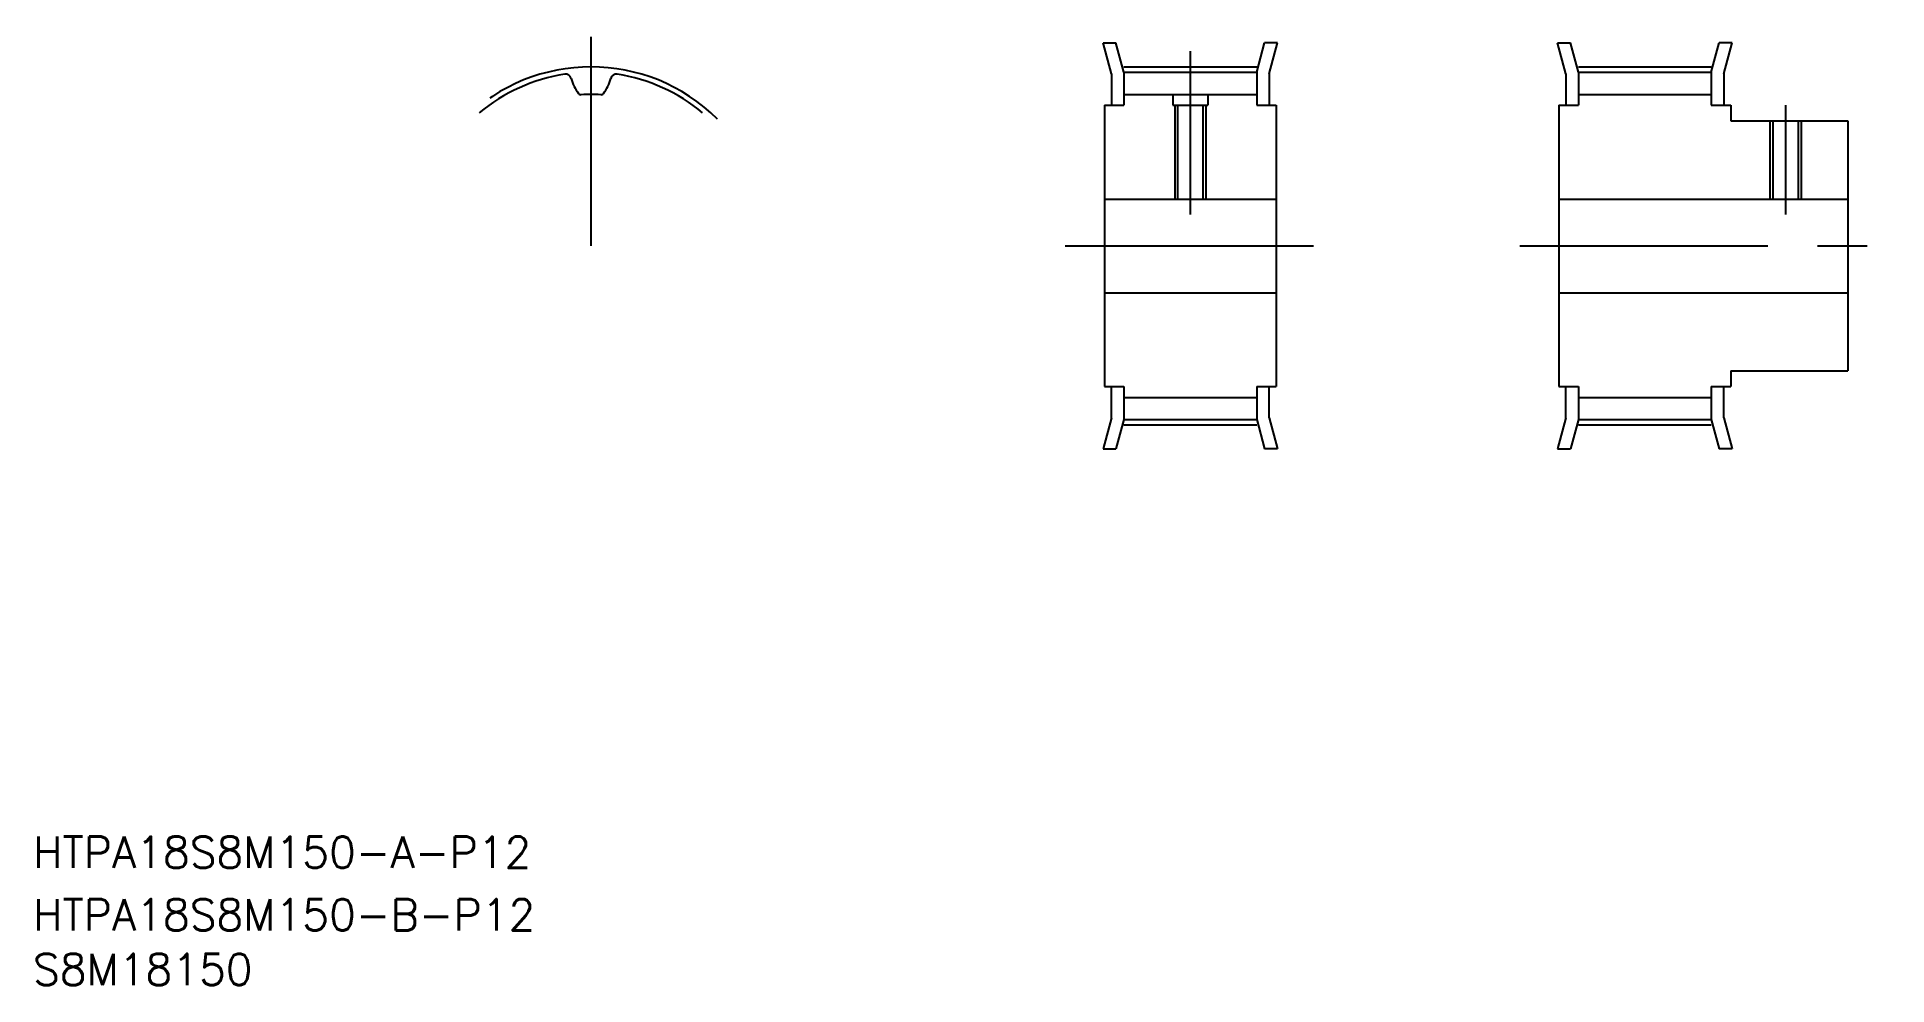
# Model space of a CAD drawing. Extents: x 11 to 247, y 10 to 131.
import ezdxf

# ---------------------------------------------------------------- set-up
doc = ezdxf.new("R2010")
doc.units = 0
doc.linetypes.add('CENTER', pattern=[50.8, 31.75, -6.35, 6.35, -6.35])
doc.linetypes.add('DASHED', pattern=[19.05, 12.7, -6.35])
doc.layers.get('0').update_dxf_attribs({"linetype": 'CONTINUOUS'})
doc.layers.add('CENTER', color=1, linetype='CENTER')
doc.styles.get("Standard").update_dxf_attribs({"font": 'txt.shx'})

msp = doc.modelspace()

# ---------------------------------------------------------------- linework, layer by layer
at = {"color": 7, "linetype": 'CONTINUOUS'}
for p, q in [((146.95, 130.65), (148.6, 130.65)), ((148.01, 126.67), (146.95, 130.65)), ((149.61, 126.88), (148.6, 130.65)), ((166.61, 126.88), (167.62, 130.65)), ((169.28, 130.65), (167.62, 130.65)), ((168.21, 126.67), (169.28, 130.65)), ((206.17, 126.67), (205.1, 130.65)), ((205.1, 130.65), (206.76, 130.65)), ((207.77, 126.88), (206.76, 130.65)), ((224.77, 126.88), (225.78, 130.65)), ((227.44, 130.65), (225.78, 130.65)), ((226.37, 126.67), (227.44, 130.65)), ((148.01, 126.67), (148.01, 122.65)), ((149.61, 126.88), (149.61, 122.65)), ((149.61, 126.88), (166.61, 126.88)), ((166.61, 126.88), (166.61, 122.65)), ((168.21, 126.67), (168.21, 122.65)), ((206.17, 126.67), (206.17, 122.65)), ((207.77, 126.88), (224.77, 126.88)), ((207.77, 126.88), (207.77, 122.65)), ((224.77, 126.88), (224.77, 122.65)), ((226.37, 126.67), (226.37, 122.65)), ((149.61, 124.05), (166.61, 124.05)), ((207.77, 124.05), (224.77, 124.05)), ((147.11, 122.65), (147.11, 86.65)), ((147.11, 122.65), (149.61, 122.65)), ((166.61, 122.65), (169.11, 122.65)), ((169.11, 122.65), (169.11, 86.65)), ((205.27, 122.65), (205.27, 86.65)), ((205.27, 122.65), (207.77, 122.65)), ((224.77, 122.65), (227.27, 122.65)), ((227.27, 122.65), (227.27, 120.65)), ((227.27, 120.65), (242.27, 120.65)), ((242.27, 120.65), (242.27, 88.65)), ((242.27, 112.65), (242.27, 112.65)), ((147.11, 110.65), (169.11, 110.65)), ((205.27, 110.65), (242.27, 110.65)), ((242.27, 104.65), (242.27, 104.65)), ((147.11, 98.65), (169.11, 98.65)), ((205.27, 98.65), (242.27, 98.65)), ((227.27, 88.65), (242.27, 88.65)), ((227.27, 88.65), (227.27, 86.65)), ((147.11, 86.65), (149.61, 86.65)), ((148.01, 82.63), (148.01, 86.65)), ((149.61, 86.65), (149.61, 82.42)), ((149.61, 85.25), (166.61, 85.25)), ((166.61, 86.65), (169.11, 86.65)), ((166.61, 86.65), (166.61, 82.42)), ((168.21, 82.63), (168.21, 86.65)), ((205.27, 86.65), (207.77, 86.65)), ((206.17, 82.63), (206.17, 86.65)), ((207.77, 86.65), (207.77, 82.42)), ((207.77, 85.25), (224.77, 85.25)), ((224.77, 86.65), (227.27, 86.65)), ((224.77, 86.65), (224.77, 82.42)), ((226.37, 82.63), (226.37, 86.65)), ((148.01, 82.63), (146.95, 78.65)), ((149.61, 82.42), (148.6, 78.65)), ((149.61, 82.42), (166.61, 82.42)), ((166.61, 82.42), (167.62, 78.65)), ((168.21, 82.63), (169.28, 78.65)), ((206.17, 82.63), (205.1, 78.65)), ((207.77, 82.42), (206.76, 78.65)), ((207.77, 82.42), (224.77, 82.42)), ((224.77, 82.42), (225.78, 78.65)), ((226.37, 82.63), (227.44, 78.65)), ((146.95, 78.65), (148.6, 78.65)), ((169.28, 78.65), (167.62, 78.65)), ((205.1, 78.65), (206.76, 78.65)), ((227.44, 78.65), (225.78, 78.65))]:
    msp.add_line(p, q, dxfattribs=at)
at = {"color": 3, "linetype": 'DASHED'}
for p, q in [((155.86, 124.05), (155.86, 122.65)), ((160.36, 124.05), (160.36, 122.65)), ((155.86, 122.65), (160.36, 122.65)), ((156.11, 122.65), (156.11, 110.65)), ((156.49, 122.65), (156.49, 110.65)), ((159.73, 122.65), (159.73, 110.65)), ((160.11, 122.65), (160.11, 110.65)), ((232.27, 120.65), (232.27, 110.65)), ((232.65, 120.65), (232.65, 110.65)), ((235.89, 120.65), (235.89, 110.65)), ((236.27, 120.65), (236.27, 110.65))]:
    msp.add_line(p, q, dxfattribs=at)
at = {"color": 7, "linetype": 'CONTINUOUS'}
for centre, radius, start, end in [((81.41, 104.65), 22.23, 98.7059, 130), ((78.16, 125.89), 0.75, 14.7034, 98.7059), ((84.01, 127.42), 5.3, 194.7034, 217.8802), ((78.81, 127.42), 5.3, 322.1198, 345.2966), ((84.66, 125.89), 0.75, 81.2941, 165.2966), ((81.41, 104.65), 22.23, 50, 81.2941), ((80.14, 124.41), 0.4, 217.8802, 273.6697), ((81.41, 104.65), 19.4, 90, 93.6697), ((81.41, 104.65), 19.4, 86.3303, 90), ((82.68, 124.41), 0.4, 266.3303, 322.1198)]:
    msp.add_arc(centre, radius, start, end, dxfattribs=at)
at = {"layer": 'CENTER', "color": 1, "linetype": 'CENTER'}
for p, q in [((81.41, 131.4), (81.41, 104.65)), ((158.11, 129.57), (158.11, 108.65)), ((149.61, 127.57), (166.61, 127.57)), ((207.77, 127.57), (224.77, 127.57)), ((234.27, 122.65), (234.27, 108.65)), ((142.11, 104.65), (174.11, 104.65)), ((200.27, 104.65), (247.27, 104.65)), ((149.61, 81.73), (166.61, 81.73)), ((207.77, 81.73), (224.77, 81.73))]:
    msp.add_line(p, q, dxfattribs=at)
msp.add_arc((81.41, 104.65), 22.92, 45, 135, dxfattribs=at)

# ---------------------------------------------------------------- texts
at = {"color": 7, "linetype": 'CONTINUOUS'}
for s, p in [('HTPA18S8M150-A-P12', (10, 25)), ('HTPA18S8M150-B-P12', (10, 17)), ('S8M18150', (10, 10))]:
    msp.add_text(s, height=4, dxfattribs=at).set_placement(p)

doc.saveas('drawing.dxf')
